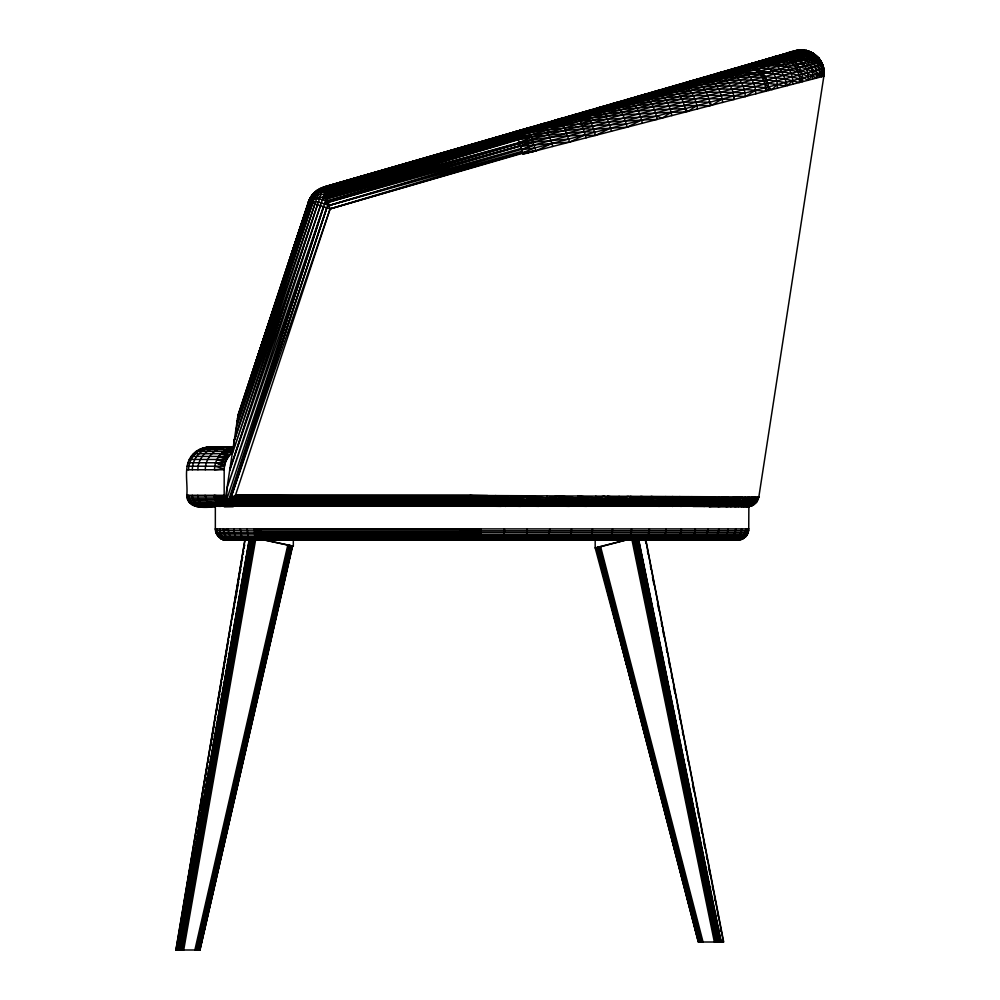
<?xml version="1.0" encoding="UTF-8"?>
<svg xmlns="http://www.w3.org/2000/svg" width="1000" height="1000" viewBox="0 0 1000 1000"><rect width="100%" height="100%" fill="white"/><g stroke="black" fill="none" stroke-linecap="round" stroke-linejoin="round"><path stroke-width="1.5" d="M214.838 506.637C205.637 507.863 187.062 509.225 186.788 495.288C188.175 481.788 182.438 464.625 193.438 453.713C203.988 442.987 220.6 448.263 233.713 447.062M218.688 536.9L254.662 536.925L260.725 536.175L260.812 528.9M727.075 506.2L748.863 506.2L748.725 530.675L746.7 535.575L742.663 539.012L741.025 539.7L459.45 540.25L460.037 528.9M190.113 503.312L470.012 504.438L224.513 504.475L752.775 505.4L751.125 506.075L477.35 506.175L486.4 505.975L487.587 495.562L470.275 495.288L469.8 506.35M223.438 506.2L215.338 506.2L215.338 528.9C215.3 533.913 219.137 539.362 224.35 539.7L479.025 540.25L480.375 536.925L480.938 528.9L254.375 528.9L255.338 540.25M504.35 528.9C505.575 531.087 501.812 541.487 502.438 539.725M802.513 81.7C804.812 65.55 787.2 50.375 771.737 57.638M188.025 500.438L225.2 499.925L224.175 495.288L224.175 469.762C224.175 463.15 227.312 456.7 232.387 452.488L221.038 453.713L193.438 453.713M527.337 528.9L526.3 536.925L523.787 540.25L524.85 539.725M505.538 506.475L507 502.75L507.612 495.675M549.763 528.9L548.5 536.925L545.425 540.25L546.737 539.725M743.662 66.05C753.45 66.375 761.488 74.05 771.988 71.188C784.587 71.75 797.262 73.338 807.862 80.312C809.762 66.712 797.638 52.838 783.65 54.513M571.512 528.9C571.275 532.85 570.988 538.987 566.413 540.25L567.95 539.725M226.975 488.188L226.513 500.163L323.462 206.675L226.975 488.188L325.112 191.575L517.4 135.7L318.525 193.025L311.188 197.362L308.562 201.75L238.062 415.125M592.475 528.9C592.312 533.025 591.5 539.288 586.625 540.25L588.387 539.725M812.45 79.112C814.55 65.35 802.075 51.475 788 53.25M226.688 540.25L222.775 539.012L220.037 536.925L219.2 537.438L254.775 538.088L480.375 536.925L745.537 536.925L748.312 532.413L260.8 532.4L459.975 534.05L215.975 532.65M612.513 528.9C612.438 533.225 611.062 539.538 605.962 540.25M756.625 501.938L758.825 497.025L823.863 76.15C826.775 60.725 810.438 45.738 795.088 50.888L323.812 187.062C317.062 189.125 310.887 194.338 309 201.312L309.613 202.1L237.812 416.775L308.562 201.75L310.637 199.062L314.637 197.338L326.75 197.225L229.1 498.775L470.188 500.425L226.025 500.412L224.887 501.962L470.125 502.325L544.175 506L546.175 501.3L546.763 495.887M631.525 528.9C631.525 533.438 629.6 539.738 624.312 540.25M719.7 72.663C750.913 66.15 788.1 59.15 816.275 78.125C819.225 61.2 800.113 46.413 784.463 53.95M188.95 501.962L470.175 501.062L226.025 500.412L470.175 500.85L487.337 501.125L556.487 506L558.713 501.337L559.375 495.95L637.013 505.3L639.6 501.587L640.775 496.388L706.9 505.363L710.375 501.8L712.038 496.775L738.225 503.263L741.213 496.925L748.037 500.375L744.7 504.45L738.2 506.637M649.412 528.9C649.463 533.663 647.013 539.9 641.562 540.25M666.062 528.9C666.175 533.862 663.2 540.025 657.638 540.25L660.175 539.725M819.338 77.325C821.75 63.312 808.737 49.413 794.538 51.375M681.413 528.9C681.525 534.062 678.112 540.125 672.438 540.25L675.138 539.725M789.175 52.587C805.013 44.913 824.837 59.35 821.625 76.737L522.975 154.188L515.8 131.888L798.812 50.138L802.75 50.025L793.025 51.475M695.35 528.9C695.475 534.25 691.637 540.2 685.875 540.25L688.737 539.725M577.888 496.05L576.613 502.9L574.55 506.012L526.638 502.788L470.25 497.413L758.413 498.762M823.125 76.35C825.037 64.938 816.988 53.113 805.65 50.738M707.8 528.9C707.938 534.412 703.737 540.25 697.887 540.25M823.575 76.225L823.737 68.537L821.338 61.8L819.062 58.4L813.337 53.388L806.275 50.512L813.337 53.362L819.013 58.375L822.8 65.05L823.825 69L823.825 76.162L823.737 68.537L534.062 144.987L521.788 149.3L329.137 205.463L326.925 207.812M260.425 540.25L255.188 540.112L260.487 540.1L260.637 538.525L459.712 538.987L260.65 538.062L742.663 539.012L736.862 540.25M718.7 528.9C718.85 534.562 714.312 540.288 708.413 540.25L711.513 539.725M728 528.9C728.138 534.688 723.337 540.312 717.375 540.25L720.575 539.725M735.625 528.9C735.763 534.788 730.738 540.337 724.737 540.25L728.025 539.725M822.8 65.05C819.737 58.438 813.65 51.925 806.1 50.613M197.913 469.762C197.675 457.7 208.3 446.838 220.413 447.062M205.312 469.762C205.062 457.75 215.588 446.85 227.675 447.062M205.938 447.337L233.263 447.337C222.6 448.95 214.387 459.05 214.537 469.762L224.2 468.8L214.812 466.213L187.062 466.213M741.562 528.9C741.688 534.875 736.488 540.35 730.462 540.25L733.812 539.725M745.75 528.9C745.875 534.925 740.562 540.363 734.513 540.25L737.9 539.725M188.637 469.762C188.412 457.638 199.175 446.825 211.312 447.062M192.35 469.762C192.113 457.663 202.825 446.838 214.95 447.062M225.037 500.95L235.463 495.3L470.262 495.462L557.75 504.175L592.137 506.012L594.45 502.95L595.9 496.15M748.188 528.9L746.95 534.05L743.512 538.088M755.475 503.3L757.738 500.412L229.1 498.775L470.225 498.787L232.262 497.05L487.55 497.5L495.513 495.6L507.562 497.6L523.663 495.763L527.362 497.688L558.713 501.337L614.75 506.025L617.388 503L619.075 496.275M625.525 506.037L629.012 501.562L630.112 496.337L650.413 500L684.9 504.363L705.475 506.062L706.9 505.363M651.05 496.45L649.812 501.625L645.962 506.037M659.05 506.488L663.6 503.1L665.763 496.525M514.312 132.012L452.788 150.412M224.2 506.5L233.525 506.5L224.175 506.637L238.05 415.225M293.15 540.013L465.863 539.5M681 506.488L685.975 503.15L688.375 496.65M293.325 540.25L293.325 546.175L292.5 546.6L199.95 950L175.875 950L244.85 540.25M176.012 950L244.938 540.25L241.7 536.925L240.338 528.9M176.312 950L178.375 937.675M178.9 934.6L179.412 931.513M179.938 928.438L185.375 896.087M185.9 893L186.412 889.925M186.925 886.838L192.375 854.5M192.887 851.413L193.412 848.337M193.925 845.25L194.45 842.175M194.963 839.087L195.487 836.012M196 832.925L196.513 829.85M197.037 826.762L207.4 765.15M207.925 762.075L208.438 758.988M208.962 755.913L209.475 752.825M209.988 749.75L214.4 723.562M214.913 720.475L215.438 717.4M215.95 714.325L221.4 681.975M221.912 678.888L228.388 640.375M228.912 637.3L229.425 634.212M229.95 631.138L230.463 628.062M230.987 624.975L231.5 621.9M232.013 618.812L242.387 557.2M242.9 554.113L243.425 551.038M243.938 547.95L244.45 544.875M176.988 946.925L177.562 943.838M178.025 940.763L178.588 937.675M179.062 934.6L179.625 931.513M180.1 928.438L181.438 920.738M181.912 917.65L182.475 914.575L182.05 917.65M182.95 911.488L183.512 908.413L183.088 911.488M183.988 905.325L184.55 902.25M185.025 899.163L185.588 896.087M186.062 893L186.625 889.925M187.1 886.838L188.438 879.137M188.912 876.062L189.475 872.975L189.037 876.062M189.95 869.9L190.512 866.812M190.987 863.737L191.55 860.662M192.025 857.575L192.587 854.5M193.062 851.413L193.625 848.337M194.1 845.25L194.613 842.175M197.987 822.15L198.55 819.062M199.013 815.987L199.587 812.9M200.05 809.825L202.438 795.962L202 799.038M203.463 789.8L202.9 792.875L203.55 789.8M203.938 786.712L204.5 783.637L204.075 786.712M204.975 780.55L205.538 777.475M206.012 774.4L206.575 771.312M207.05 768.238L207.613 765.15M208.088 762.075L208.612 758.988M210.938 745.125L211.5 742.05L211.062 745.125M212.537 735.888L211.975 738.962L212.625 735.888M213.012 732.8L213.575 729.725M214.05 726.637L214.613 723.562M215.087 720.475L215.6 717.4M216.9 709.7L217.463 706.612L217.025 709.7M217.938 703.538L218.5 700.45M218.975 697.375L219.537 694.3M220.012 691.213L220.575 688.138M221.05 685.05L221.612 681.975M222.075 678.888L223.425 671.188L222.987 674.262M223.9 668.112L224.462 665.025L224.025 668.112M225.487 658.863L224.925 661.95L225.575 658.863M225.963 655.788L226.525 652.7L226.1 655.788M227 649.625L227.562 646.538M228.038 643.462L228.6 640.375M229.075 637.3L229.6 634.212M232.963 614.188L233.525 611.112L233.088 614.188M234 608.038L234.562 604.95M235.037 601.875L238.45 581.85M238.925 578.763L239.488 575.688L239.05 578.763M239.963 572.6L240.525 569.525M241 566.438L241.562 563.362M242.037 560.275L242.6 557.2M243.075 554.113L243.588 551.038M244.1 547.95L244.625 544.875M181.012 923.812L181.525 920.738M188.012 882.225L188.525 879.137M190.075 869.9L190.6 866.812M200.963 805.2L201.475 802.125M205.113 780.55L205.625 777.475M218.062 703.538L218.588 700.45M219.1 697.375L219.625 694.3M235.938 597.25L236.625 594.163M236.975 591.087L237.5 588.013M238.012 584.925L238.538 581.85M240.087 572.6L240.613 569.525M746.125 506.637L749.388 506.5L693.05 506.488L698.25 503.175L700.788 496.712M177.25 950L249.075 540.25M177.338 950L249.3 540.25M177.638 950L249.462 540.25M177.85 950L249.675 540.25M178.1 950L249.925 540.25L248.038 536.925L247.2 528.9M178.388 950L250.225 540.25M178.713 950L250.538 540.25M179.062 950L250.9 540.25M179.45 950L251.287 540.25M179.862 950L251.688 540.25M180.3 950L252.125 540.25M180.75 950L252.587 540.25M181.713 950L253.538 540.25M182.7 950L254.537 540.25M183.713 950L255.538 540.25M596.45 548.013L699.075 942.013L597.15 547.625L625.325 540.25M747.613 506.637L709.05 506.637C714.312 506.65 718.413 501.812 718.9 496.812M718.062 506.637C723.363 506.662 727.688 501.962 728.238 496.863M725.962 506.637C739.688 506.238 730.788 488.913 747.138 501.912M734.675 506.637C740.062 506.7 744.775 502.212 745.438 496.95M536.475 126.45L545.913 122.888L513.638 132.213M748.037 500.375L749.087 496.975L751.75 498.725L754.638 497L756.888 498.75L752.788 504.462L747.9 506.5M289.65 545.438L196.8 950L290.075 545.538L290.825 545.75L197.662 950L290.075 545.538L265.45 540.25M752.15 496.987C751.438 502.312 746.562 506.7 741.15 506.637M194.875 950L287.825 545.013M195.863 950L288.762 545.212M197.662 950L290.462 545.65M291.163 545.862L198.412 950L290.825 545.75L291.975 546.138L199.5 950L291.975 546.138M291.475 545.962L199.037 950L291.737 546.05M199.675 950L292.175 546.225M199.95 950L292.337 546.312M754.638 497C753.913 502.35 748.988 506.7 743.562 506.637M756.888 498.75L757.288 497.013M758.238 498.762L758.65 497.025M740.775 66.575C766.525 62.812 801.862 55.012 821.625 76.737L823.375 72.562C809.1 53.463 779.862 59.225 759.2 61.25M470.225 498.787L230.138 498.212L323.612 206.725M234.375 446.012L234.188 440.675L235.613 436.238M237.925 416.05L309 201.312L318.45 201.975L329.137 205.463L522.35 151.213L330.112 208.875L308.562 201.75C310.887 194.788 316.775 189.163 323.875 187.288L802.6 50.025L798.138 50.338M237.812 416.775L308.825 201.838L237.963 415.775M311.837 195.4L237.062 421.675L314.188 192.7M310.938 202.537L235.85 429.712L316.938 190.387M234.4 446.037L234.188 440.675L312.725 203.125M320 188.55L232.113 454.312L317.45 204.688L229.7 470.275L320.462 205.675M229.7 470.275L323.325 187.213L527.95 128.075M309 201.312L308.562 201.75L309.825 198.812L313.837 193.762L324.125 188.125L516.213 132.688L324.05 187.862L323.263 187.425L515.763 131.85L323.812 187.062L330.112 208.875L230.925 497.788L326.75 207.763L230.138 498.212M230.925 497.788L328.462 203.162L324.675 203.512L533.125 142.162L822.475 65.025L819.062 58.4L813.337 53.362L529.487 132.887L324.2 194.35C318.363 194.188 310.938 195.662 308.562 201.75C313.4 197 322.938 198.988 328.175 202.138L521.487 148.325L329.137 205.463M232.262 497.05L470.25 497.062L235.463 495.3L330.112 208.875L522.788 152.7L534.963 147.9L824.087 72.387M234.188 440.675L314.95 203.863M459.45 540.25L459.675 539.438L479.888 539.012M529.237 128.975L530.237 127.413L514.15 132.35M809.712 51.737L806.35 50.538L527.938 130.013L516.75 133.95L324.5 189.438L313.562 194.575L308.562 201.75L309.938 198.487M308.562 201.75C310.875 194.85 316.938 189.4 324.05 187.862L516 132.225C570.562 114.8 628.325 110.475 685.288 108.612L687.788 111.487L696.925 105.575L710.325 105.638C709.125 95.712 703.962 84.237 693.55 81.35L679.137 84.663C690.588 85.938 696.012 98.912 697.5 108.963M553.75 121.862L554.275 120.787L524.05 129.537L529.987 128.2M802.588 78L800.413 82.25C799.4 69.362 789.938 55.312 775.525 56.863M738.637 540.112L744.188 538.088L746 535.612M186.925 497.062L224.325 497.062L214.225 495.288L216.35 501.962L224.688 503.263L470.05 503.812L525.3 505.988L526.638 502.788L527.425 495.775L615.725 505.275M227.7 540.25L223.188 539.663L221.325 538.088L220.837 538.638L224.163 539.975L222.438 539.425L260.625 538.65L459.712 538.987M513.55 132.6L517.013 131.237L513.562 132.562M816.275 78.125L819.562 73.562M574.237 115.875L576.125 114.15L550.3 122.513M807.862 80.312L812.613 75.375M766.025 59.288C779.225 55.462 792.15 67.613 792.712 80.575L787.438 85.625C783.8 75.237 778.962 61.537 765.588 60.65M665.575 88.312C697.163 80.913 729.575 75.9 762.113 77.387L766.725 79.837L785.362 82.487L785.425 86.137L777.288 84.6L771.938 89.65L764.812 84.113C722.725 80.412 680.288 85.825 639.425 95.862M820.888 61.575L519.688 142.463L323.35 196.925L326.688 197.438L327.25 198.975L325.712 200.375M738.225 503.263L735.5 505.375L730.588 506.637M323.888 187.325L323.05 188.062L527.938 130.013L579.738 121.1L656.562 116.125L662.212 118.112L671.125 112.325L685.913 111.975C684.212 102.212 679.312 89.438 668.2 87.825M754.112 504.462L755.65 503.3L224.887 501.962M672.5 506.488L677.312 503.125L679.625 496.6L730.8 505.375M681.875 83.6L678.15 85.625L693.012 80.375M635.938 506.037L637.013 505.3M554.975 120.262L592.712 110.225M703.625 77.312L699.55 79.4L712.038 74.875M220.65 538.513L221.325 538.088M560.275 119.038L561.175 118.475L545.163 123.413M581.962 112.463L582.95 112.425C635.8 98.5 690.775 92.85 745.337 96.55L755.55 90.275L765.7 91.263C765.7 82.987 762 74.625 755.312 69.6L729.825 72.362L700.487 78.225M711.325 75.088C724.638 72.45 734.1 87.737 734 99.5L722.113 99L711.775 105.262L709.8 102.212C658.888 100.988 607.9 107.537 558.45 119.488L557.712 119.475M583.737 112.25L584.75 111.662M730.288 69.612L725.812 71.762L741.287 66.737L737.463 68.375M777.463 56.788L782.588 54.5L516.712 131.662M733.85 69.412L736.075 68.15M742.575 66.062L737.938 68.238L732.35 69.225L734.688 68.338M747.575 65.425L752.362 63.225M235.463 495.3L470.275 495.288M753.688 63.65L759.1 61.288M599.312 107.45L598.162 108.075L606.888 106.1M322.425 199.725L326.688 197.438M757.85 62.438L764.087 59.837M767.225 59.713L773.025 57.263M798.562 50.213L795.088 50.888M773.925 57.763L776.462 56.463M613.638 103.312L612.35 103.963L616.438 103.138M595.5 109.3L605.087 105.787L581.213 113.45M816.388 55.65L518.288 138.212L325.962 194.513L518.162 137.875L325.662 193.45L324.963 192.05L321.637 192.338L517.612 136.275L325.275 192.1L517.825 136.85L547.962 132.45L583.25 128.763L593.725 129.213L627.1 127.212L641.625 120.025L657.275 119.4C655.138 110.288 651.388 98.125 641.162 95.625L632.85 98.525M573.188 115C580.862 117.525 582.45 128.062 585.275 134.75L569.513 142.137L568.663 139.088L533.125 142.162L327.25 198.975L519.95 143.312C544.188 136.125 570.337 135.188 595.525 135.4L610.675 128.112C608.062 120.9 605.675 111.375 597.987 108.088C645.85 95.512 695.575 90.05 745 93.025L745.337 96.55M617.638 102.425L619.062 101.75L603.787 106.438M754.1 63.725L757.738 61.988L754.65 62.575M688.088 498.438L691.812 496.662L732.225 504.425M519.688 142.463L531.263 137.037L819.062 58.4M637.85 96.312L636.337 97.025L644.862 95.125M632.712 97.8L619.35 102.575M523.013 153.8L535.825 150.863L551.9 143.475L569.513 142.137M744.225 66.787L748.425 64.9M650.788 92.575L649.163 93.312L658.625 91.225M645.4 94.138L636.775 97.287M658.062 90.475L643.688 95.575M745.05 498.7L749.087 496.975M673.475 86.275L675.325 85.487M750.95 506.075L754.3 504.462L486.938 504.062L469.975 504.875M686.888 82.15L684.95 82.95L694.075 81M726.4 71.725L732.1 69.388L734.925 69.463M695.95 79.763L697.987 78.938M552.75 146.475L551.9 143.475L534.062 144.987L521.925 149.75L534.963 147.9L535.825 150.863L522.987 153.438L535.825 150.863L522.788 152.7M717.038 73.438L714.85 74.287L720.413 73.2M709.525 76.325L713.8 74.662M721.488 72.15L709.262 76.487M577.45 114.588L588.825 111.225M723.913 71.675L726.175 70.8M232.55 540.25C227.537 540.188 224.062 535.312 223.562 530.675L228.175 528.9M698.875 79.325C712.237 73.637 722.013 91.088 722.575 102.463M745.987 65.075L736.625 68.438M747.375 64.875L749.825 63.963M670.875 87.737L679.3 84.612L677.1 84.975M685.675 83.25C722.463 71.463 762 68.662 799.35 78.838L799.3 82.537L784.775 78.85L765.163 76.562L760.163 74.412L747.987 74.525L721.637 76.625L693.55 81.35M752.862 63.087L743.875 66.325L748.05 65.287M765.35 59.675L767.938 58.725M766.312 59.4L768.913 58.45M217.812 535.975L459.862 536.9L254.662 536.925L260.688 537.45L254.775 538.088L260.625 538.65L254.775 538.088M773.325 57.362L776.438 56.275M657.688 91.55L667.475 88.038M752.312 63.75L756.562 62.213M782.562 54.5L775.863 57.2L777.062 56.85M776.225 56.525L781.087 54.925M782.588 54.5L777.312 56.775L779.55 55.637L777.175 56.062M647.113 94.388L654.438 91.788M529.65 127.9L324.05 187.862M722.562 72.387L727.975 70.487M563.8 118.675L575.087 114.75L574.312 114.675M592.737 110.262L588.6 111.688L590.763 109.925L576.512 114.312M618.688 102.6L627.212 99.65L625.662 99.838M215.912 532.4L217.387 532.413L216.863 528.9L215.338 529.138L216.988 530.675L260.812 530.913L748.725 530.675M602.663 107.6L616.287 102.9M668.375 87.75L654.725 92.438L662.2 90.262M671.1 87.438L679.938 84.4M691.862 81.487L701.513 78.15M602.4 107.387L613.038 103.737L611.75 103.863M591.587 110.288L598.488 107.938L599.738 108.312M575.225 114.65L560.662 119.537L559.05 119.087M546.275 123.612L559.8 119.1M535.9 126.35L543.612 123.55M718.562 498.575L723.825 496.838L739.325 501.887M517.337 131.688L528.975 128.65M322.225 190.55L325.012 191.225L517.087 134.825C557.438 122.725 599.95 123.038 641.625 120.025L642.375 123.263M324.2 194.35L326.413 196.05L518.288 138.212L584.312 131.7L594.688 132.287L595.525 135.4M534.062 144.987L520.925 146.45L533.125 142.162L519.95 143.312L326.825 197.463L519.812 142.875L326.413 196.05L518.638 139.262L531.263 137.037L534.963 147.9M346.562 181.55L351.05 180.238M370.5 174.537L374.988 173.212M383.963 170.588L388.462 169.275M391.45 168.388L398.925 166.2M407.912 163.562L412.4 162.25M415.387 161.375L422.863 159.188M428.85 157.425L446.8 152.162M326.413 196.05L518.763 139.613L531.263 137.037L526.737 128.637L515.562 131.65L516.075 132.4C566.375 117.713 619.038 114.612 671.125 112.325L671.787 115.638M692.1 81.562L703.7 78.188M736.825 68.55L741.263 67.263M391.613 168.538L396.1 167.225M415.6 161.562L420.1 160.263M436.6 155.475L441.1 154.162M460.588 148.512L465.087 147.2M474.087 144.588L478.587 143.287M484.588 141.537L489.087 140.238M505.575 135.45L513.075 133.262M516.413 133.112L324.325 188.837L516.75 133.95L528.675 131.275M330.112 208.875L522.925 153.162L535.825 150.863M520.65 145.538L327.812 200.912L520.775 145.963M703.962 506.488L705.475 506.062M515.638 131.688L528.4 128.162M523.2 130.238L518.888 131.425L523.188 130.2M796 50.637L794.85 50.95L798.675 50.15M700.875 539.725L697.887 540.25M822.325 76.55L823.825 76.162M625.037 540.25L595.188 547.9L627.15 666.925L621.337 644.938M665.525 498.338L672.525 496.562L687.588 500.15L722.775 505.375M542.087 123.987L542.675 124.05C592.975 111.425 645.062 105.175 696.925 105.575M611.425 103.95C658.363 92.062 707.15 86.388 755.55 90.275L755.825 93.825M749.212 506.5L751.125 506.075M254.387 530.675L260.812 529.138M652.7 92.025C688.925 83.312 726.35 78.075 763.675 80.65L767.85 83.312L777.288 84.6L777.412 88.225M260.812 530.913L254.425 532.413L260.788 532.663M569.113 116.487L578.775 114.3M555.688 120.463L561.35 119.188M539.25 125.138L547.95 123.175M578.075 496.05L595.763 498.013L603.812 496.188C626.213 502.962 650.425 504.525 673.838 506.05M624.575 100.525L630.538 99.2M713.888 74.638L752.525 67.9L789.5 70.013L797.763 71.588L807.987 76.588M663.012 89.4L668.875 88.125M574.087 114.975C622.513 103.462 672.288 97.137 722.113 99M731.55 69.25L746.625 66.1M697.375 79.463L703.062 78.263M746.513 65.225C770.713 60.287 802.025 54.538 821.862 72.962M700.487 498.5L709 496.763C716.162 501.475 725.413 500.975 733.487 503.25M516.087 132.413L527.938 130.013M727.875 498.625L736.35 496.9M196.137 451.388L232.562 451.4L221.038 453.713L228.7 456.463L191.125 456.413M232.55 451.438L221.038 453.713L229.775 455.025M780.175 55.2L785.4 54.013M768.325 58.612L771.612 57.987M761.812 60.5L765 59.887M618.9 498.113L628.325 496.325M751.725 63.412C764.65 59.913 776.4 72.312 777.288 84.6M725.163 71.438L727.675 70.963M746.862 64.825L749.825 64.275M707.725 76.487L710.275 76.013M232.812 449.7L223.688 451.388L232.838 449.55L199.175 449.538M216.6 534.05L254.488 534.05L260.788 532.888M232.913 447.612L202.475 448.162M729.388 69.875L732.1 69.388M747.625 534.05L260.763 534.5L254.562 535.575L459.862 536.9L260.738 535.562L746.7 535.575M233 448.462L226.663 449.538L233.125 447.638M740.175 66.963L745.075 66.15M689.075 81.525L693.612 81.325M517.087 134.825C553.2 127.925 589.7 125.638 626.325 124.025L627.1 127.212M216.988 530.675L215.512 530.913L220.037 536.925L217.963 536.163L218.925 535.575L216.8 534.487L218.038 534.05L216.05 532.875M518.138 131.438L521 131.012M546.663 497.775L559.375 495.95M772.613 58.637L782.362 57.375M749.525 65.263C771.9 64.412 796.65 61.037 816.475 74.375M782.05 55.925C794.8 54.525 809.788 53.05 820.425 61.7M756.062 62.362L759.112 62.075M787.2 54.45L802.475 53.788L814.15 56.262M470.175 500.85L487.475 499.375L229.1 498.775M596.85 108.162L598.488 107.938M470.125 502.325L487.337 501.125L756.812 501.938M470.05 503.812L487.15 502.7M469.975 505L486.938 504.062M744.837 536.962L745.537 536.925M582.6 112.287L583.587 112.238M479.3 540.125L459.487 540.225L479.613 539.7L459.675 539.438L255.037 539.7L260.487 540.1M785.5 56.487C797.85 55.987 812.825 55.388 822.013 65.15M224.513 504.475L469.938 505.375L224.363 505.4L469.888 505.812L486.688 505.163L520.438 506.362M260.738 535.562L480.562 535.575L459.963 534.487M260.8 532.4L480.838 532.413L460.037 530.913M744.188 538.088L260.65 538.062M459.538 540.1L479.6 539.725L459.625 539.688M780.612 55.388L782.95 55.35M479.613 539.7L293.087 540.225M459.588 539.925L479.6 539.725L260.55 539.663M224.688 503.312L470.125 502.512M191.462 504.475L224.513 504.45L207.237 501.962L205.1 495.288M293.225 539.55L308.788 539.5M293.212 539.612L366.337 539.5M189.262 459.45L226.788 459.487L218.775 456.413L227.638 457.875M187.9 462.75L225.387 462.762L216.95 459.45L225.812 461.425M214.812 466.213L224.513 466.213L215.625 462.75L224.762 464.75M186.788 469.762L224.175 469.762M186.788 495.288L224.175 495.288M187.338 498.8L224.75 498.8L214.363 497.062L224.75 498.8M192.975 505.4L224.375 505.312L208.375 503.312L207.237 501.962M194.625 506.087L284.887 506.075M230.95 506.2L713.363 506.2M196.363 506.5L214.537 506.5L208.375 503.312M215.338 528.9L748.863 528.9M224.163 539.975L739.287 540.112M284.862 506.175L224.262 506.087L209.713 504.475M224.363 505.4L449.65 506M470.262 495.462L758.825 497.025M469.888 505.812L501.125 506.362M226 540.112L223.188 539.663M214.762 498.8L224.8 498.95L215.438 500.438L225.125 500.425L216.35 501.962L221.9 506.087L211.213 505.4M734.3 68.75C745.888 68.325 754.175 79.713 755.55 90.275M788.85 57.638C800.638 57.95 815.475 58.188 823 68.8M525.3 505.988L538.975 506.35M574.55 506.012L586.688 506.35M556.487 506L569.438 506.362M459.837 537.438L480.15 538.088M724.375 71.612C735.75 71.413 743.45 82.788 745 93.025M459.9 536.163L480.375 536.925M722.288 72.213L724.975 72.312M212.825 506.087L220.512 506.375M798.962 52.65L805.512 52.925M660.325 506.05L638 504.288L595.763 498.013M460 532.875L480.725 534.05M218.8 504.475L224.462 504.8M694.5 506.062L649.812 501.625L629.925 498.175M254.488 534.05L260.763 534.5M460.037 529.138L480.913 530.675M254.9 539.012L260.575 539.438M217.475 503.312L224.6 503.875M203.588 506.637C197.525 506.75 192.175 501.337 192.288 495.288M199.95 506.637C193.888 506.75 188.5 501.35 188.625 495.288M675.113 505.325L649.038 503.062L607.65 496.213L606.075 502.975L603.6 506.025L558.275 502.863L507.562 497.6M209.037 506.637C202.987 506.75 197.662 501.312 197.787 495.288M229.725 540.25C223.85 540.275 219.462 534.5 219.613 528.9M713.625 505.363L721.275 506.062M559.263 497.837L626.55 505.288M236.112 540.25C230.675 539.9 228.238 533.65 228.287 528.9M708.213 504.387L651.35 496.45M801.912 50.225L806.35 50.538M654.862 91.675C664.45 93.263 668.75 104.025 671.125 112.325M240.3 540.25C235.263 539.475 234.062 533.162 233.962 528.9M322.7 189.112L324.5 189.438L809.963 51.675L813.337 53.388M220.837 538.638L222.775 539.012M218.775 456.413L227.4 458.263M265.8 540.25L293.325 546.175M612.712 103.837C620.938 106.662 623.737 116.575 626.325 124.025M215.625 462.75L224.625 465.363M598.112 548.812L595.188 547.9L595.188 540.25M582.95 112.425C590.05 116.188 592.075 125.288 594.688 132.287M752.537 65.888C762.738 69.175 768.85 80.125 768.7 90.487L765.487 87.675C719.137 83.088 672.125 88.1 627.1 99.675C635.825 102.075 639.087 112.325 641.625 120.025M736.038 498.663L743.525 501.9M558.45 119.488L563.413 125.638L568.663 139.088M542.675 124.05L546.962 130.2L551.9 143.475M748.688 498.713L751.087 500.387M815.763 55.812L818.388 58.55M585.275 134.75L586.112 137.838M600.575 546.538L703.05 942.013M599.663 546.775L702.075 942.013M598.812 547.025L701.162 942.013L598.425 547.15L700.337 942.013L597.725 547.388L699.638 942.013L596.912 547.725L699.075 942.013M598.05 547.275L700.337 942.013M597.413 547.513L699.638 942.013M596.562 547.925L698.675 942.013L596.725 547.825M610.675 128.112L611.487 131.263M596.375 548.088L698.388 942.013M624.212 655.888L698.312 942.013L723.7 942.013L645.9 540.25M615.875 623.638L618.55 634.163M823.725 68.612L823.838 72.45M613.7 614.913L615.513 622.188M611.287 605.087L613.337 613.462M638.8 540.25L721.237 942.013M638.638 540.25L720.95 942.013M638.425 540.25L720.738 942.013M638.175 540.25L720.487 942.013M637.888 540.25L720.2 942.013M637.562 540.25L719.875 942.013M637.212 540.25L719.525 942.013M636.825 540.25L719.137 942.013M636.413 540.25L718.725 942.013M635.975 540.25L718.288 942.013M635.513 540.25L717.837 942.013M635.05 540.25L717.362 942.013M634.062 540.25L716.375 942.013M633.05 540.25L715.362 942.013M632.05 540.25L714.362 942.013M645.75 540.25L723.425 942.013M645.362 540.25L645.962 543.325M647.438 550.988L648.037 554.05M650.4 566.325L651 569.388M652.475 577.062L653.962 584.725M657.525 603.125L659 610.788M661.375 623.062L661.963 626.125M662.562 629.2L664.038 636.862M666.413 649.125L667 652.2M668.487 659.862L669.975 667.525M671.45 675.2L672.05 678.263M673.525 685.925L675.013 693.6M677.387 705.863L677.975 708.938M679.463 716.6L680.05 719.663M682.425 731.938L683.012 735M685.387 747.275L685.975 750.337M687.463 758L688.05 761.075M692.5 784.075L693.988 791.737M696.35 804.013L696.95 807.075M697.537 810.138L699.025 817.812M701.388 830.075L701.988 833.138M703.462 840.812L704.95 848.475M706.438 856.137L707.025 859.212M708.512 866.875L709.987 874.55M712.362 886.812L712.95 889.875M714.438 897.55L715.025 900.612M717.4 912.875L718 915.95M720.362 928.213L720.962 931.287M722.438 938.95L723.037 942.013M733.85 95.938L734.25 99.438M223.438 528.9L223.562 530.675M792.712 80.575L792.725 84.25M308.337 203.312L237.5 418.825L309.613 202.1L237.675 417.7L308.337 203.312"/></g></svg>
